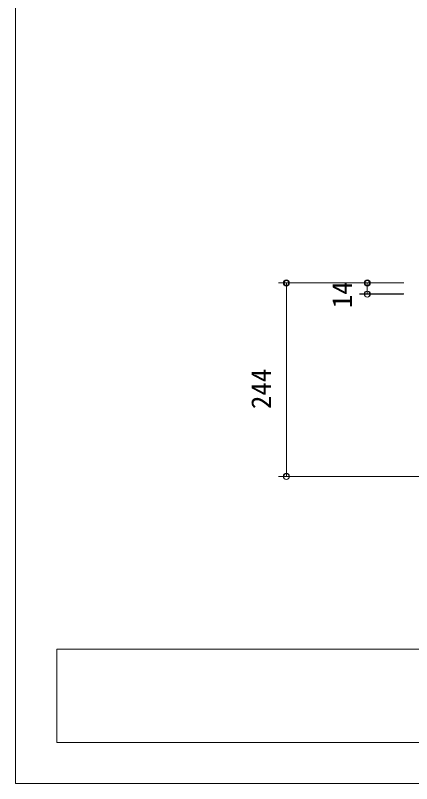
# Model space of a CAD drawing. Units: millimetres, scale not verified. Extents: x -1392 to 1350, y -947 to 991.
# Drawn here: x -1392 to -892, y -947 to 22 of the extents above; entities that cross this region are included whole.
import ezdxf
from ezdxf.enums import TextEntityAlignment as Align

# ---------------------------------------------------------------- set-up
doc = ezdxf.new("R2010")
doc.units = ezdxf.units.MM
doc.header["$LTSCALE"] = 10
doc.header["$PDMODE"] = 32
doc.header["$PDSIZE"] = 6
for name, color, linetype, lineweight in [('0-1_レイヤー_1', 7, 'Continuous', 18), ('0-7', 7, 'Continuous', 5), ('F-0', 7, 'Continuous', 5)]:
    doc.layers.add(name, color=color, linetype=linetype, lineweight=lineweight)
doc.styles.add('ＭＳ ゴシック', font='')
doc.styles.get('ＭＳ ゴシック').set_extended_font_data('MS Gothic')

msp = doc.modelspace()

# ---------------------------------------------------------------- linework, layer by layer
at = {"layer": '0-1_レイヤー_1', "color": 5}
for p, q in [((-901.91, -315.7), (-1059.81, -315.7)), ((-1049.66, -315.7), (-1049.66, -559.97)), ((-901.91, -315.7), (-957.79, -315.7)), ((-948.05, -315.7), (-948.05, -329.67)), ((-901.91, -329.67), (-957.79, -329.67)), ((-581.02, -559.97), (-1059.81, -559.97))]:
    msp.add_line(p, q, dxfattribs=at)
msp.add_circle((-947.84, -329.88), 3.6, dxfattribs=at)
for centre in [(-1049.87, -315.7), (-947.84, -315.7), (-1049.87, -559.97)]:
    msp.add_ellipse(centre, major_axis=(0, 3.81), ratio=0.944394, dxfattribs=at)
at = {"layer": '0-7'}
for p, q in [((-902.12, -315.79), (-1059.87, -315.79)), ((-1049.87, -315.79), (-1049.87, -559.79)), ((-902.12, -315.79), (-957.87, -315.79)), ((-947.87, -315.79), (-947.87, -329.79)), ((-902.12, -329.79), (-957.87, -329.79)), ((-580.87, -559.79), (-1059.87, -559.79))]:
    msp.add_line(p, q, dxfattribs=at)
for centre in [(-1049.87, -315.79), (-947.87, -315.79), (-947.87, -329.79), (-1049.87, -559.79)]:
    msp.add_circle(centre, 3.75, dxfattribs=at)
for p in [(-1049.87, -315.79), (-947.87, -315.79)]:
    msp.add_point(p, dxfattribs=at)
at = {"layer": 'F-0'}
for p, q in [((-1339.08, -777.82), (1297.56, -777.82)), ((-1339.08, -777.82), (-1339.08, -895.37)), ((-1339.08, -895.37), (1297.56, -895.37))]:
    msp.add_line(p, q, dxfattribs=at)
msp.add_lwpolyline([(-1391.5, 991.14), (1350.16, 991.14), (1350.16, -947.41), (-1391.5, -947.41)], close=True, dxfattribs=at)

# ---------------------------------------------------------------- texts
at = {"layer": '0-7', "style": 'ＭＳ ゴシック'}
for s, p in [('14', (-959.79, -347.48)), ('244', (-1061.79, -474.83))]:
    msp.add_text(s, height=24.89, rotation=90, dxfattribs=at).set_placement(p, align=Align.BOTTOM_LEFT)

doc.saveas('drawing.dxf')
